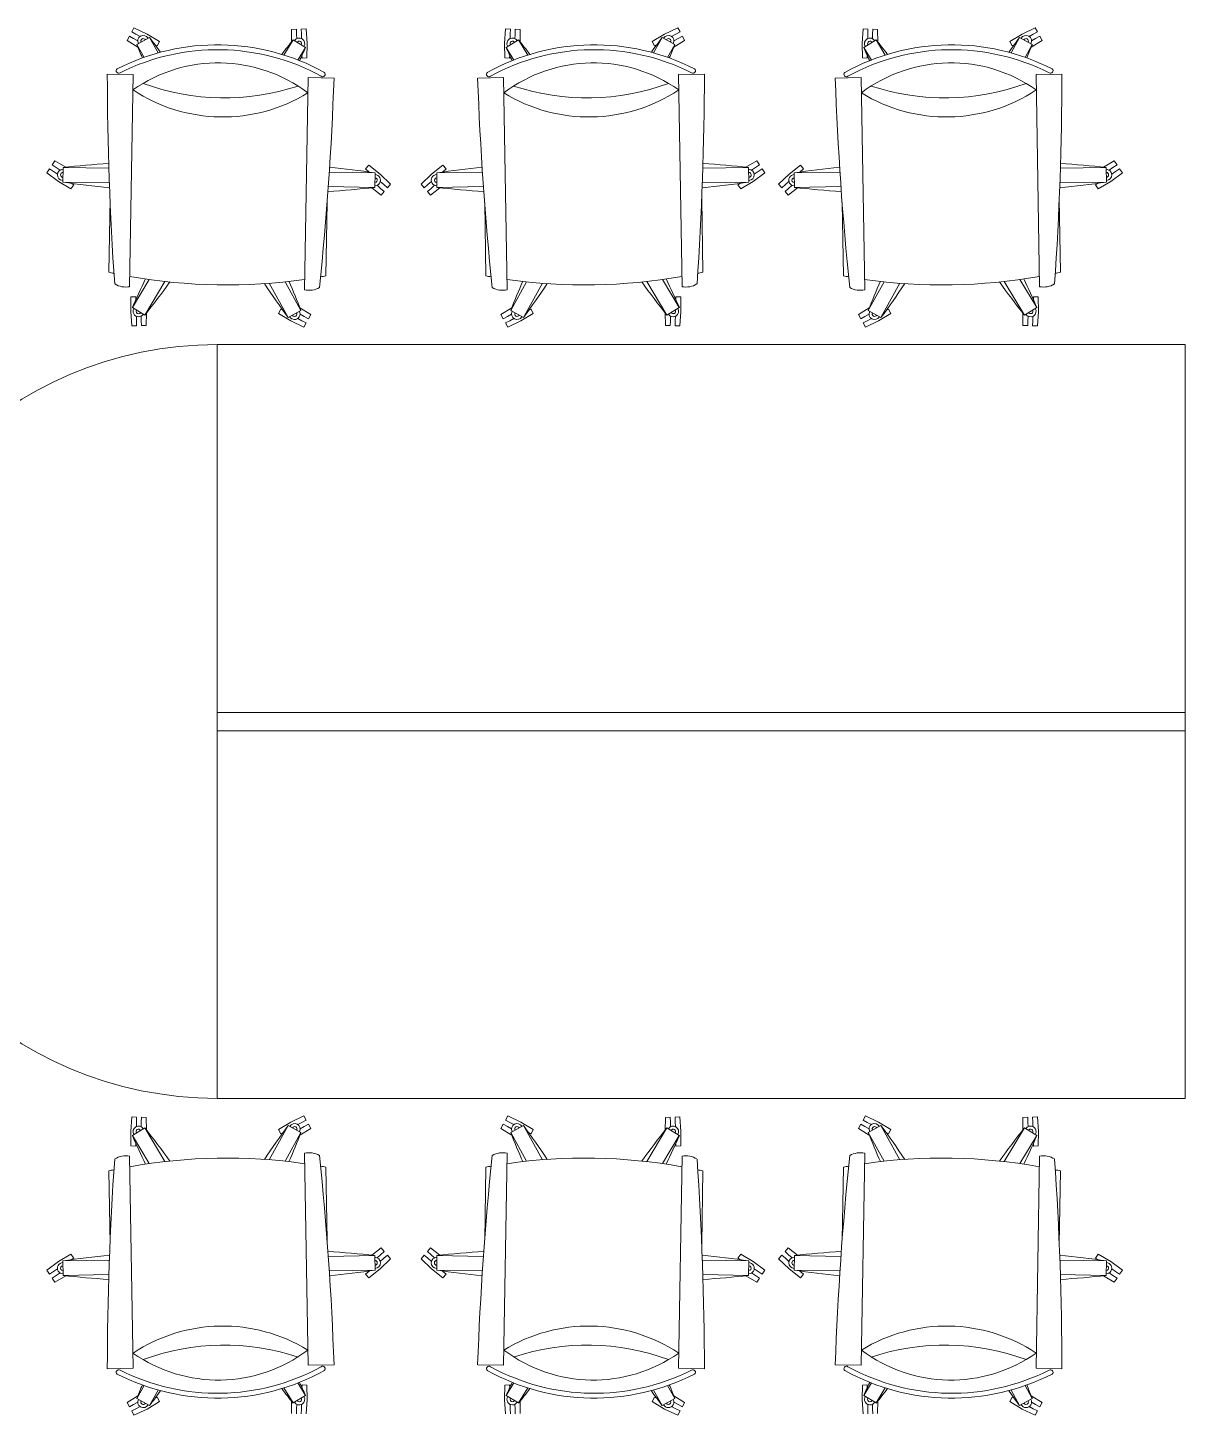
# Model space of a CAD drawing. Header units: inches. Extents: x 327481 to 195042051, y -335014 to 44773228.
# Drawn here: x 371449.5 to 371568.7, y -311385.8 to -311243 of the extents above; entities that cross this region are included whole.
import ezdxf

# ---------------------------------------------------------------- set-up
doc = ezdxf.new("R2010")
doc.units = ezdxf.units.IN
doc.header["$MEASUREMENT"] = 0
doc.layers.add('furniture', color=251, linetype='Continuous', lineweight=13)

# ---------------------------------------------------------------- blocks, each defined once
blk = doc.blocks.new('jcmnb')
at = {"color": 0}
for p, q in [((368464.97, -316905.68), (368464.74, -316906.12)), ((368464.74, -316906.12), (368465.18, -316906.36)), ((368466.32, -316906.33), (368464.97, -316905.68)), ((368465.18, -316906.36), (368465.6, -316906.59)), ((368467.6, -316907.1), (368466.32, -316906.33)), ((368481.18, -316907.16), (368481.2, -316905.86)), ((368481.2, -316905.86), (368481.7, -316905.84)), ((368481.7, -316905.84), (368481.71, -316906.34)), ((368481.71, -316906.34), (368481.73, -316906.82)), ((368482.69, -316905.81), (368482.2, -316905.83)), ((368482.2, -316905.83), (368482.21, -316906.32)), ((368482.21, -316906.32), (368482.22, -316906.8)), ((368482.81, -316907.3), (368482.69, -316905.81)), ((368503.12, -316907.3), (368503.24, -316905.81)), ((368503.24, -316905.81), (368503.73, -316905.83)), ((368503.72, -316906.32), (368503.71, -316906.8)), ((368503.73, -316905.83), (368503.72, -316906.32)), ((368504.22, -316906.34), (368504.2, -316906.82)), ((368504.23, -316905.84), (368504.22, -316906.34)), ((368504.73, -316905.86), (368504.23, -316905.84)), ((368504.75, -316907.16), (368504.73, -316905.86)), ((368518.33, -316907.1), (368519.61, -316906.33)), ((368519.61, -316906.33), (368520.95, -316905.68)), ((368520.75, -316906.36), (368520.33, -316906.59)), ((368521.19, -316906.12), (368520.75, -316906.36)), ((368520.95, -316905.68), (368521.19, -316906.12)), ((368539.93, -316907.3), (368540.05, -316905.81)), ((368540.05, -316905.81), (368540.54, -316905.83)), ((368540.53, -316906.32), (368540.51, -316906.8)), ((368540.54, -316905.83), (368540.53, -316906.32)), ((368541.02, -316906.34), (368541.01, -316906.82)), ((368541.04, -316905.84), (368541.02, -316906.34)), ((368541.53, -316905.86), (368541.04, -316905.84)), ((368541.56, -316907.16), (368541.53, -316905.86)), ((368555.14, -316907.1), (368556.42, -316906.33)), ((368556.42, -316906.33), (368557.76, -316905.68)), ((368557.56, -316906.36), (368557.14, -316906.59)), ((368558, -316906.12), (368557.56, -316906.36)), ((368557.76, -316905.68), (368558, -316906.12)), ((368464.27, -316907), (368464.5, -316906.56)), ((368465.38, -316907.67), (368464.27, -316907)), ((368464.5, -316906.56), (368464.94, -316906.79)), ((368464.94, -316906.79), (368465.36, -316907.02)), ((368465.28, -316907.41), (368466.58, -316906.69)), ((368465.28, -316907.41), (368466.01, -316908.73)), ((368466.58, -316906.69), (368467.47, -316908.28)), ((368467.1, -316907.4), (368467.36, -316907.54)), ((368467.36, -316907.54), (368467.6, -316907.1)), ((368481.35, -316906.94), (368480.42, -316908.5)), ((368481.35, -316906.94), (368482.63, -316907.71)), ((368482.63, -316907.71), (368481.85, -316909.01)), ((368482.78, -316908.79), (368482.81, -316907.3)), ((368503.15, -316908.79), (368503.12, -316907.3)), ((368504.58, -316906.94), (368503.3, -316907.71)), ((368503.3, -316907.71), (368504.08, -316909.01)), ((368504.58, -316906.94), (368505.51, -316908.5)), ((368518.57, -316907.54), (368518.33, -316907.1)), ((368519.35, -316906.69), (368518.46, -316908.28)), ((368518.83, -316907.4), (368518.57, -316907.54)), ((368520.65, -316907.41), (368519.35, -316906.69)), ((368520.65, -316907.41), (368519.91, -316908.73)), ((368520.54, -316907.67), (368521.66, -316907)), ((368520.99, -316906.79), (368520.57, -316907.02)), ((368521.43, -316906.56), (368520.99, -316906.79)), ((368521.66, -316907), (368521.43, -316906.56)), ((368539.96, -316908.79), (368539.93, -316907.3)), ((368541.39, -316906.94), (368540.11, -316907.71)), ((368540.11, -316907.71), (368540.89, -316909.01)), ((368541.39, -316906.94), (368542.32, -316908.5)), ((368555.38, -316907.54), (368555.14, -316907.1)), ((368556.15, -316906.69), (368555.27, -316908.28)), ((368555.63, -316907.4), (368555.38, -316907.54)), ((368557.46, -316907.41), (368556.15, -316906.69)), ((368557.46, -316907.41), (368556.72, -316908.73)), ((368557.35, -316907.67), (368558.47, -316907)), ((368557.8, -316906.79), (368557.38, -316907.02)), ((368558.23, -316906.56), (368557.8, -316906.79)), ((368558.47, -316907), (368558.23, -316906.56)), ((368482.27, -316908.51), (368482.28, -316908.81)), ((368482.28, -316908.81), (368482.78, -316908.79)), ((368503.65, -316908.81), (368503.15, -316908.79)), ((368503.66, -316908.51), (368503.65, -316908.81)), ((368540.46, -316908.81), (368539.96, -316908.79)), ((368540.46, -316908.51), (368540.46, -316908.81)), ((368464.9, -316910.51), (368462.23, -316910.47)), ((368464.53, -316932.33), (368464.9, -316910.51)), ((368521.03, -316910.51), (368523.7, -316910.47)), ((368521.4, -316932.33), (368521.03, -316910.51)), ((368557.84, -316910.51), (368560.5, -316910.47)), ((368558.21, -316932.33), (368557.84, -316910.51)), ((368482.53, -316932.64), (368482.9, -316910.82)), ((368482.9, -316910.82), (368485.57, -316910.87)), ((368485.57, -316910.87), (368482.9, -316910.82)), ((368503.03, -316910.82), (368500.36, -316910.87)), ((368500.36, -316910.87), (368503.03, -316910.82)), ((368503.4, -316932.64), (368503.03, -316910.82)), ((368539.84, -316910.82), (368537.17, -316910.87)), ((368537.17, -316910.87), (368539.84, -316910.82)), ((368540.21, -316932.64), (368539.84, -316910.82)), ((368456.01, -316920.61), (368456.29, -316920.2)), ((368457.21, -316921.5), (368456.01, -316920.61)), ((368456.29, -316920.2), (368456.7, -316920.47)), ((368456.83, -316919.37), (368456.56, -316919.79)), ((368456.56, -316919.79), (368456.97, -316920.06)), ((368456.7, -316920.47), (368457.1, -316920.74)), ((368457.96, -316920.04), (368456.83, -316919.37)), ((368456.97, -316920.06), (368457.37, -316920.33)), ((368457.65, -316921.56), (368457.68, -316920.07)), ((368457.68, -316920.07), (368462.39, -316920.15)), ((368489.79, -316920.62), (368485.08, -316920.54)), ((368488.82, -316920.2), (368489.15, -316919.83)), ((368489.2, -316920.53), (368488.82, -316920.2)), ((368489.15, -316919.83), (368490.32, -316920.75)), ((368489.21, -316920.54), (368489.2, -316920.53)), ((368489.79, -316920.62), (368489.77, -316922.11)), ((368496.78, -316919.83), (368495.61, -316920.75)), ((368496.14, -316920.62), (368500.85, -316920.54)), ((368496.14, -316920.62), (368496.16, -316922.11)), ((368496.72, -316920.54), (368496.73, -316920.53)), ((368496.73, -316920.53), (368497.11, -316920.2)), ((368497.11, -316920.2), (368496.78, -316919.83)), ((368528.25, -316920.07), (368523.54, -316920.15)), ((368527.97, -316920.04), (368529.09, -316919.37)), ((368528.28, -316921.56), (368528.25, -316920.07)), ((368528.96, -316920.06), (368528.56, -316920.33)), ((368528.72, -316921.5), (368529.92, -316920.61)), ((368529.23, -316920.47), (368528.83, -316920.74)), ((368529.37, -316919.79), (368528.96, -316920.06)), ((368529.09, -316919.37), (368529.37, -316919.79)), ((368529.64, -316920.2), (368529.23, -316920.47)), ((368529.92, -316920.61), (368529.64, -316920.2)), ((368533.59, -316919.83), (368532.42, -316920.75)), ((368532.94, -316920.62), (368537.66, -316920.54)), ((368532.94, -316920.62), (368532.97, -316922.11)), ((368533.53, -316920.54), (368533.54, -316920.53)), ((368533.54, -316920.53), (368533.92, -316920.2)), ((368533.92, -316920.2), (368533.59, -316919.83)), ((368565.06, -316920.07), (368560.34, -316920.15)), ((368564.78, -316920.04), (368565.9, -316919.37)), ((368565.09, -316921.56), (368565.06, -316920.07)), ((368565.76, -316920.06), (368565.36, -316920.33)), ((368565.53, -316921.5), (368566.73, -316920.61)), ((368566.04, -316920.47), (368565.64, -316920.74)), ((368566.18, -316919.79), (368565.76, -316920.06)), ((368565.9, -316919.37), (368566.18, -316919.79)), ((368566.45, -316920.2), (368566.04, -316920.47)), ((368566.73, -316920.61), (368566.45, -316920.2)), ((368458.49, -316922.26), (368457.21, -316921.5)), ((368457.65, -316921.56), (368462.44, -316921.64)), ((368458.77, -316921.85), (368458.49, -316922.26)), ((368458.52, -316921.69), (368458.77, -316921.85)), ((368489.77, -316922.11), (368484.97, -316922.03)), ((368489.45, -316922.15), (368490.41, -316922.91)), ((368490.37, -316922.21), (368490, -316921.89)), ((368490.32, -316920.75), (368491.39, -316921.79)), ((368490.69, -316921.83), (368490.33, -316921.52)), ((368491.07, -316922.16), (368490.69, -316921.83)), ((368491.39, -316921.79), (368491.07, -316922.16)), ((368495.61, -316920.75), (368494.54, -316921.79)), ((368494.54, -316921.79), (368494.86, -316922.16)), ((368494.86, -316922.16), (368495.24, -316921.83)), ((368495.24, -316921.83), (368495.6, -316921.52)), ((368496.48, -316922.15), (368495.52, -316922.91)), ((368495.56, -316922.21), (368495.92, -316921.89)), ((368496.16, -316922.11), (368500.96, -316922.03)), ((368528.28, -316921.56), (368523.48, -316921.64)), ((368527.41, -316921.69), (368527.16, -316921.85)), ((368527.16, -316921.85), (368527.44, -316922.26)), ((368527.44, -316922.26), (368528.72, -316921.5)), ((368532.42, -316920.75), (368531.34, -316921.79)), ((368531.34, -316921.79), (368531.67, -316922.16)), ((368531.67, -316922.16), (368532.05, -316921.83)), ((368532.05, -316921.83), (368532.41, -316921.52)), ((368533.29, -316922.15), (368532.32, -316922.91)), ((368532.37, -316922.21), (368532.73, -316921.89)), ((368532.97, -316922.11), (368537.76, -316922.03)), ((368565.09, -316921.56), (368560.29, -316921.64)), ((368564.21, -316921.69), (368563.97, -316921.85)), ((368563.97, -316921.85), (368564.25, -316922.26)), ((368564.25, -316922.26), (368565.53, -316921.5)), ((368462.51, -316923.3), (368462.38, -316930.83)), ((368490.74, -316922.53), (368490.37, -316922.21)), ((368490.41, -316922.91), (368490.74, -316922.53)), ((368495.19, -316922.53), (368495.56, -316922.21)), ((368495.52, -316922.91), (368495.19, -316922.53)), ((368523.42, -316923.3), (368523.55, -316930.83)), ((368532, -316922.53), (368532.37, -316922.21)), ((368532.32, -316922.91), (368532, -316922.53)), ((368560.23, -316923.3), (368560.36, -316930.83)), ((368484.72, -316931.21), (368484.85, -316923.68)), ((368501.21, -316931.21), (368501.08, -316923.68)), ((368538.01, -316931.21), (368537.88, -316923.68)), ((368464.82, -316934.48), (368466.55, -316931.58)), ((368466.09, -316935.25), (368468.17, -316931.79)), ((368480.86, -316935.5), (368478.91, -316931.97)), ((368482.16, -316934.78), (368480.53, -316931.82)), ((368503.77, -316934.78), (368505.4, -316931.82)), ((368505.07, -316935.5), (368507.02, -316931.97)), ((368519.84, -316935.25), (368517.76, -316931.79)), ((368521.11, -316934.48), (368519.38, -316931.58)), ((368540.57, -316934.78), (368542.21, -316931.82)), ((368541.88, -316935.5), (368543.83, -316931.97)), ((368556.64, -316935.25), (368554.57, -316931.79)), ((368557.92, -316934.48), (368556.18, -316931.58)), ((368464.67, -316933.39), (368464.64, -316934.89)), ((368465.16, -316933.38), (368464.67, -316933.39)), ((368465.17, -316933.67), (368465.16, -316933.38)), ((368520.76, -316933.67), (368520.77, -316933.38)), ((368520.77, -316933.38), (368521.26, -316933.39)), ((368521.26, -316933.39), (368521.29, -316934.89)), ((368557.57, -316933.38), (368558.07, -316933.39)), ((368557.57, -316933.67), (368557.57, -316933.38)), ((368558.07, -316933.39), (368558.1, -316934.89)), ((368464.64, -316934.89), (368464.75, -316936.37)), ((368466.09, -316935.25), (368464.82, -316934.48)), ((368480.08, -316934.65), (368479.85, -316935.09)), ((368480.34, -316934.79), (368480.08, -316934.65)), ((368482.16, -316934.78), (368480.86, -316935.5)), ((368482.06, -316934.51), (368483.18, -316935.19)), ((368503.87, -316934.51), (368502.75, -316935.19)), ((368503.77, -316934.78), (368505.07, -316935.5)), ((368505.59, -316934.79), (368505.85, -316934.65)), ((368505.85, -316934.65), (368506.08, -316935.09)), ((368519.84, -316935.25), (368521.11, -316934.48)), ((368521.29, -316934.89), (368521.18, -316936.37)), ((368540.68, -316934.51), (368539.56, -316935.19)), ((368540.57, -316934.78), (368541.88, -316935.5)), ((368542.4, -316934.79), (368542.65, -316934.65)), ((368542.65, -316934.65), (368542.89, -316935.09)), ((368556.64, -316935.25), (368557.92, -316934.48)), ((368558.1, -316934.89), (368557.99, -316936.37)), ((368464.75, -316936.37), (368465.25, -316936.36)), ((368465.23, -316935.86), (368465.22, -316935.38)), ((368465.25, -316936.36), (368465.23, -316935.86)), ((368465.73, -316935.85), (368465.72, -316935.37)), ((368465.74, -316936.34), (368465.73, -316935.85)), ((368466.24, -316936.33), (368465.74, -316936.34)), ((368466.27, -316935.02), (368466.24, -316936.33)), ((368479.85, -316935.09), (368481.12, -316935.86)), ((368481.12, -316935.86), (368482.47, -316936.5)), ((368482.27, -316935.83), (368481.85, -316935.6)), ((368482.5, -316935.39), (368482.08, -316935.16)), ((368482.71, -316936.06), (368482.27, -316935.83)), ((368482.47, -316936.5), (368482.71, -316936.06)), ((368482.94, -316935.63), (368482.5, -316935.39)), ((368483.18, -316935.19), (368482.94, -316935.63)), ((368502.75, -316935.19), (368502.99, -316935.63)), ((368502.99, -316935.63), (368503.42, -316935.39)), ((368503.22, -316936.06), (368503.66, -316935.83)), ((368503.46, -316936.5), (368503.22, -316936.06)), ((368503.42, -316935.39), (368503.85, -316935.16)), ((368504.81, -316935.86), (368503.46, -316936.5)), ((368503.66, -316935.83), (368504.08, -316935.6)), ((368506.08, -316935.09), (368504.81, -316935.86)), ((368519.66, -316935.02), (368519.69, -316936.33)), ((368519.69, -316936.33), (368520.18, -316936.34)), ((368520.18, -316936.34), (368520.2, -316935.85)), ((368520.2, -316935.85), (368520.21, -316935.37)), ((368520.68, -316936.36), (368520.7, -316935.86)), ((368521.18, -316936.37), (368520.68, -316936.36)), ((368520.7, -316935.86), (368520.71, -316935.38)), ((368539.56, -316935.19), (368539.8, -316935.63)), ((368539.8, -316935.63), (368540.23, -316935.39)), ((368540.03, -316936.06), (368540.47, -316935.83)), ((368540.27, -316936.5), (368540.03, -316936.06)), ((368540.23, -316935.39), (368540.65, -316935.16)), ((368541.61, -316935.86), (368540.27, -316936.5)), ((368540.47, -316935.83), (368540.89, -316935.6)), ((368542.89, -316935.09), (368541.61, -316935.86)), ((368556.47, -316935.02), (368556.5, -316936.33)), ((368556.5, -316936.33), (368556.99, -316936.34)), ((368556.99, -316936.34), (368557.01, -316935.85)), ((368557.01, -316935.85), (368557.02, -316935.37)), ((368557.49, -316936.36), (368557.5, -316935.86)), ((368557.99, -316936.37), (368557.49, -316936.36)), ((368557.5, -316935.86), (368557.52, -316935.38)), ((368464.64, -317019.26), (368464.75, -317017.77)), ((368464.75, -317017.77), (368465.25, -317017.79)), ((368465.25, -317017.79), (368465.23, -317018.28)), ((368465.74, -317017.8), (368465.73, -317018.3)), ((368466.24, -317017.81), (368465.74, -317017.8)), ((368466.27, -317019.12), (368466.24, -317017.81)), ((368481.12, -317018.29), (368482.47, -317017.64)), ((368482.47, -317017.64), (368482.71, -317018.08)), ((368503.46, -317017.64), (368503.22, -317018.08)), ((368504.81, -317018.29), (368503.46, -317017.64)), ((368519.66, -317019.12), (368519.69, -317017.81)), ((368519.69, -317017.81), (368520.18, -317017.8)), ((368520.18, -317017.8), (368520.2, -317018.3)), ((368521.18, -317017.77), (368520.68, -317017.79)), ((368520.68, -317017.79), (368520.7, -317018.28)), ((368521.29, -317019.26), (368521.18, -317017.77)), ((368540.27, -317017.64), (368540.03, -317018.08)), ((368541.61, -317018.29), (368540.27, -317017.64)), ((368556.47, -317019.12), (368556.5, -317017.81)), ((368556.5, -317017.81), (368556.99, -317017.8)), ((368556.99, -317017.8), (368557.01, -317018.3)), ((368557.99, -317017.77), (368557.49, -317017.79)), ((368557.49, -317017.79), (368557.5, -317018.28)), ((368558.1, -317019.26), (368557.99, -317017.77)), ((368466.09, -317018.9), (368464.82, -317019.67)), ((368465.23, -317018.28), (368465.22, -317018.76)), ((368465.73, -317018.3), (368465.72, -317018.78)), ((368466.09, -317018.9), (368468.17, -317022.36)), ((368480.86, -317018.65), (368478.91, -317022.17)), ((368479.85, -317019.06), (368481.12, -317018.29)), ((368480.08, -317019.5), (368479.85, -317019.06)), ((368482.16, -317019.37), (368480.86, -317018.65)), ((368482.27, -317018.32), (368481.85, -317018.54)), ((368482.06, -317019.63), (368483.18, -317018.95)), ((368482.5, -317018.75), (368482.08, -317018.98)), ((368482.71, -317018.08), (368482.27, -317018.32)), ((368482.94, -317018.52), (368482.5, -317018.75)), ((368483.18, -317018.95), (368482.94, -317018.52)), ((368502.75, -317018.95), (368502.99, -317018.52)), ((368503.87, -317019.63), (368502.75, -317018.95)), ((368502.99, -317018.52), (368503.42, -317018.75)), ((368503.22, -317018.08), (368503.66, -317018.32)), ((368503.42, -317018.75), (368503.85, -317018.98)), ((368503.66, -317018.32), (368504.08, -317018.54)), ((368503.77, -317019.37), (368505.07, -317018.65)), ((368506.08, -317019.06), (368504.81, -317018.29)), ((368505.07, -317018.65), (368507.02, -317022.17)), ((368505.85, -317019.5), (368506.08, -317019.06)), ((368519.84, -317018.9), (368517.76, -317022.36)), ((368519.84, -317018.9), (368521.11, -317019.67)), ((368520.2, -317018.3), (368520.21, -317018.78)), ((368520.7, -317018.28), (368520.71, -317018.76)), ((368539.56, -317018.95), (368539.8, -317018.52)), ((368540.68, -317019.63), (368539.56, -317018.95)), ((368539.8, -317018.52), (368540.23, -317018.75)), ((368540.03, -317018.08), (368540.47, -317018.32)), ((368540.23, -317018.75), (368540.65, -317018.98)), ((368540.47, -317018.32), (368540.89, -317018.54)), ((368540.57, -317019.37), (368541.88, -317018.65)), ((368542.89, -317019.06), (368541.61, -317018.29)), ((368541.88, -317018.65), (368543.83, -317022.17)), ((368542.65, -317019.5), (368542.89, -317019.06)), ((368556.64, -317018.9), (368554.57, -317022.36)), ((368556.64, -317018.9), (368557.92, -317019.67)), ((368557.01, -317018.3), (368557.02, -317018.78)), ((368557.5, -317018.28), (368557.52, -317018.76)), ((368464.67, -317020.75), (368464.64, -317019.26)), ((368464.82, -317019.67), (368466.55, -317022.56)), ((368465.17, -317020.47), (368465.16, -317020.77)), ((368480.34, -317019.36), (368480.08, -317019.5)), ((368482.16, -317019.37), (368480.53, -317022.32)), ((368503.77, -317019.37), (368505.4, -317022.32)), ((368505.59, -317019.36), (368505.85, -317019.5)), ((368521.11, -317019.67), (368519.38, -317022.56)), ((368520.76, -317020.47), (368520.77, -317020.77)), ((368521.26, -317020.75), (368521.29, -317019.26)), ((368540.57, -317019.37), (368542.21, -317022.32)), ((368542.4, -317019.36), (368542.65, -317019.5)), ((368557.92, -317019.67), (368556.18, -317022.56)), ((368557.57, -317020.47), (368557.57, -317020.77)), ((368558.07, -317020.75), (368558.1, -317019.26)), ((368464.53, -317021.81), (368464.9, -317043.63)), ((368465.16, -317020.77), (368464.67, -317020.75)), ((368482.53, -317021.5), (368482.9, -317043.32)), ((368503.4, -317021.5), (368503.03, -317043.32)), ((368520.77, -317020.77), (368521.26, -317020.75)), ((368521.4, -317021.81), (368521.03, -317043.63)), ((368540.21, -317021.5), (368539.84, -317043.32)), ((368557.57, -317020.77), (368558.07, -317020.75)), ((368558.21, -317021.81), (368557.84, -317043.63)), ((368462.51, -317030.85), (368462.38, -317023.31)), ((368484.72, -317022.93), (368484.85, -317030.46)), ((368501.21, -317022.93), (368501.08, -317030.46)), ((368523.42, -317030.85), (368523.55, -317023.31)), ((368538.01, -317022.93), (368537.88, -317030.46)), ((368560.23, -317030.85), (368560.36, -317023.31)), ((368458.49, -317031.88), (368457.21, -317032.65)), ((368458.77, -317032.3), (368458.49, -317031.88)), ((368489.77, -317032.03), (368484.97, -317032.11)), ((368489.45, -317032), (368490.41, -317031.24)), ((368489.79, -317033.52), (368489.77, -317032.03)), ((368490.37, -317031.94), (368490, -317032.25)), ((368490.74, -317031.61), (368490.37, -317031.94)), ((368490.41, -317031.24), (368490.74, -317031.61)), ((368491.07, -317031.98), (368490.69, -317032.31)), ((368491.39, -317032.36), (368491.07, -317031.98)), ((368494.54, -317032.36), (368494.86, -317031.98)), ((368494.86, -317031.98), (368495.24, -317032.31)), ((368495.52, -317031.24), (368495.19, -317031.61)), ((368495.19, -317031.61), (368495.56, -317031.94)), ((368496.48, -317032), (368495.52, -317031.24)), ((368495.56, -317031.94), (368495.92, -317032.25)), ((368496.14, -317033.52), (368496.16, -317032.03)), ((368496.16, -317032.03), (368500.96, -317032.11)), ((368527.16, -317032.3), (368527.44, -317031.88)), ((368527.44, -317031.88), (368528.72, -317032.65)), ((368531.34, -317032.36), (368531.67, -317031.98)), ((368531.67, -317031.98), (368532.05, -317032.31)), ((368532.32, -317031.24), (368532, -317031.61)), ((368532, -317031.61), (368532.37, -317031.94)), ((368533.29, -317032), (368532.32, -317031.24)), ((368532.37, -317031.94), (368532.73, -317032.25)), ((368532.94, -317033.52), (368532.97, -317032.03)), ((368532.97, -317032.03), (368537.76, -317032.11)), ((368563.97, -317032.3), (368564.25, -317031.88)), ((368564.25, -317031.88), (368565.53, -317032.65)), ((368457.21, -317032.65), (368456.01, -317033.53)), ((368456.01, -317033.53), (368456.29, -317033.95)), ((368456.7, -317033.67), (368457.1, -317033.41)), ((368457.65, -317032.58), (368462.44, -317032.5)), ((368457.65, -317032.58), (368457.68, -317034.07)), ((368458.52, -317032.46), (368458.77, -317032.3)), ((368489.79, -317033.52), (368485.08, -317033.6)), ((368489.15, -317034.32), (368490.32, -317033.39)), ((368490.32, -317033.39), (368491.39, -317032.36)), ((368490.69, -317032.31), (368490.33, -317032.63)), ((368495.61, -317033.39), (368494.54, -317032.36)), ((368495.24, -317032.31), (368495.6, -317032.63)), ((368496.78, -317034.32), (368495.61, -317033.39)), ((368496.14, -317033.52), (368500.85, -317033.6)), ((368528.28, -317032.58), (368523.48, -317032.5)), ((368527.41, -317032.46), (368527.16, -317032.3)), ((368528.28, -317032.58), (368528.25, -317034.07)), ((368528.72, -317032.65), (368529.92, -317033.53)), ((368529.23, -317033.67), (368528.83, -317033.41)), ((368529.92, -317033.53), (368529.64, -317033.95)), ((368532.42, -317033.39), (368531.34, -317032.36)), ((368532.05, -317032.31), (368532.41, -317032.63)), ((368533.59, -317034.32), (368532.42, -317033.39)), ((368532.94, -317033.52), (368537.66, -317033.6)), ((368565.09, -317032.58), (368560.29, -317032.5)), ((368564.21, -317032.46), (368563.97, -317032.3)), ((368565.09, -317032.58), (368565.06, -317034.07)), ((368565.53, -317032.65), (368566.73, -317033.53)), ((368566.04, -317033.67), (368565.64, -317033.41)), ((368566.73, -317033.53), (368566.45, -317033.95)), ((368456.29, -317033.95), (368456.7, -317033.67)), ((368456.56, -317034.36), (368456.97, -317034.08)), ((368456.83, -317034.77), (368456.56, -317034.36)), ((368457.96, -317034.1), (368456.83, -317034.77)), ((368456.97, -317034.08), (368457.37, -317033.82)), ((368457.68, -317034.07), (368462.39, -317033.99)), ((368489.2, -317033.62), (368488.82, -317033.94)), ((368488.82, -317033.94), (368489.15, -317034.32)), ((368489.21, -317033.61), (368489.2, -317033.62)), ((368496.72, -317033.61), (368496.73, -317033.62)), ((368496.73, -317033.62), (368497.11, -317033.94)), ((368497.11, -317033.94), (368496.78, -317034.32)), ((368528.25, -317034.07), (368523.54, -317033.99)), ((368527.97, -317034.1), (368529.09, -317034.77)), ((368528.96, -317034.08), (368528.56, -317033.82)), ((368529.37, -317034.36), (368528.96, -317034.08)), ((368529.09, -317034.77), (368529.37, -317034.36)), ((368529.64, -317033.95), (368529.23, -317033.67)), ((368533.53, -317033.61), (368533.54, -317033.62)), ((368533.54, -317033.62), (368533.92, -317033.94)), ((368533.92, -317033.94), (368533.59, -317034.32)), ((368565.06, -317034.07), (368560.34, -317033.99)), ((368564.78, -317034.1), (368565.9, -317034.77)), ((368565.76, -317034.08), (368565.36, -317033.82)), ((368566.18, -317034.36), (368565.76, -317034.08)), ((368565.9, -317034.77), (368566.18, -317034.36)), ((368566.45, -317033.95), (368566.04, -317033.67)), ((368482.9, -317043.32), (368485.57, -317043.28)), ((368485.57, -317043.28), (368482.9, -317043.32)), ((368503.03, -317043.32), (368500.36, -317043.28)), ((368500.36, -317043.28), (368503.03, -317043.32)), ((368539.84, -317043.32), (368537.17, -317043.28)), ((368537.17, -317043.28), (368539.84, -317043.32)), ((368464.9, -317043.63), (368462.23, -317043.68)), ((368521.03, -317043.63), (368523.7, -317043.68)), ((368557.84, -317043.63), (368560.5, -317043.68)), ((368465.28, -317046.74), (368466.01, -317045.41)), ((368466.58, -317047.46), (368467.47, -317045.87)), ((368481.35, -317047.2), (368480.42, -317045.65)), ((368482.63, -317046.44), (368481.85, -317045.14)), ((368482.27, -317045.63), (368482.28, -317045.34)), ((368482.28, -317045.34), (368482.78, -317045.35)), ((368482.78, -317045.35), (368482.81, -317046.84)), ((368503.15, -317045.35), (368503.12, -317046.84)), ((368503.65, -317045.34), (368503.15, -317045.35)), ((368503.3, -317046.44), (368504.08, -317045.14)), ((368503.66, -317045.63), (368503.65, -317045.34)), ((368504.58, -317047.2), (368505.51, -317045.65)), ((368519.35, -317047.46), (368518.46, -317045.87)), ((368520.65, -317046.74), (368519.91, -317045.41)), ((368539.96, -317045.35), (368539.93, -317046.84)), ((368540.46, -317045.34), (368539.96, -317045.35)), ((368540.11, -317046.44), (368540.89, -317045.14)), ((368540.46, -317045.63), (368540.46, -317045.34)), ((368541.39, -317047.2), (368542.32, -317045.65)), ((368556.15, -317047.46), (368555.27, -317045.87)), ((368557.46, -317046.74), (368556.72, -317045.41)), ((368465.38, -317046.47), (368464.27, -317047.15)), ((368464.27, -317047.15), (368464.5, -317047.59)), ((368464.5, -317047.59), (368464.94, -317047.35)), ((368464.74, -317048.02), (368465.18, -317047.79)), ((368464.94, -317047.35), (368465.36, -317047.12)), ((368465.18, -317047.79), (368465.6, -317047.56)), ((368465.28, -317046.74), (368466.58, -317047.46)), ((368467.6, -317047.04), (368466.32, -317047.82)), ((368467.1, -317046.75), (368467.36, -317046.61)), ((368467.36, -317046.61), (368467.6, -317047.04)), ((368481.18, -317046.98), (368481.2, -317048.29)), ((368481.35, -317047.2), (368482.63, -317046.44)), ((368481.7, -317048.3), (368481.71, -317047.81)), ((368481.71, -317047.81), (368481.73, -317047.33)), ((368482.21, -317047.82), (368482.22, -317047.34)), ((368482.81, -317046.84), (368482.69, -317048.33)), ((368503.12, -317046.84), (368503.24, -317048.33)), ((368504.58, -317047.2), (368503.3, -317046.44)), ((368503.72, -317047.82), (368503.71, -317047.34)), ((368504.22, -317047.81), (368504.2, -317047.33)), ((368504.23, -317048.3), (368504.22, -317047.81)), ((368504.75, -317046.98), (368504.73, -317048.29)), ((368518.57, -317046.61), (368518.33, -317047.04)), ((368518.33, -317047.04), (368519.61, -317047.82)), ((368518.83, -317046.75), (368518.57, -317046.61)), ((368520.65, -317046.74), (368519.35, -317047.46)), ((368520.75, -317047.79), (368520.33, -317047.56)), ((368520.54, -317046.47), (368521.66, -317047.15)), ((368520.99, -317047.35), (368520.57, -317047.12)), ((368521.19, -317048.02), (368520.75, -317047.79)), ((368521.43, -317047.59), (368520.99, -317047.35)), ((368521.66, -317047.15), (368521.43, -317047.59)), ((368539.93, -317046.84), (368540.05, -317048.33)), ((368541.39, -317047.2), (368540.11, -317046.44)), ((368540.53, -317047.82), (368540.51, -317047.34)), ((368541.02, -317047.81), (368541.01, -317047.33)), ((368541.04, -317048.3), (368541.02, -317047.81)), ((368541.56, -317046.98), (368541.53, -317048.29)), ((368555.38, -317046.61), (368555.14, -317047.04)), ((368555.14, -317047.04), (368556.42, -317047.82)), ((368555.63, -317046.75), (368555.38, -317046.61)), ((368557.46, -317046.74), (368556.15, -317047.46)), ((368557.56, -317047.79), (368557.14, -317047.56)), ((368557.35, -317046.47), (368558.47, -317047.15)), ((368557.8, -317047.35), (368557.38, -317047.12)), ((368558, -317048.02), (368557.56, -317047.79)), ((368558.23, -317047.59), (368557.8, -317047.35)), ((368558.47, -317047.15), (368558.23, -317047.59)), ((368464.97, -317048.46), (368464.74, -317048.02)), ((368466.32, -317047.82), (368464.97, -317048.46)), ((368482.2, -317048.32), (368482.21, -317047.82)), ((368503.73, -317048.32), (368503.72, -317047.82)), ((368519.61, -317047.82), (368520.95, -317048.46)), ((368520.95, -317048.46), (368521.19, -317048.02)), ((368540.54, -317048.32), (368540.53, -317047.82)), ((368556.42, -317047.82), (368557.76, -317048.46)), ((368557.76, -317048.46), (368558, -317048.02))]:
    blk.add_line(p, q, dxfattribs=at)
at = {"color": 0, "ltscale": 0.7}
for p, q in [((368473.53, -316938.29), (368473.53, -317015.85)), ((368573.2, -316938.29), (368473.53, -316938.29)), ((368473.53, -316938.29), (368473.53, -316976.13)), ((368473.53, -316976.13), (368573.2, -316976.13)), ((368473.53, -317015.85), (368473.53, -316978.02)), ((368473.53, -316978.02), (368573.2, -316978.02)), ((368573.2, -317015.85), (368473.53, -317015.85))]:
    blk.add_line(p, q, dxfattribs=at)
at = {"color": 0}
for centre, radius, start, end in [((368473.57, -316930.21), 22.77, 61.0855, 116.9482), ((368548, -316874.71), 88.95, 201.569, 202.5322), ((368465.93, -316907.05), 0.571, 29.0168, 209.0168), ((368465.93, -316907.05), 0.248, 29.0168, 209.0168), ((368395.05, -316959.55), 88.95, 35.2487, 36.4646), ((368551.03, -316962.23), 88.95, 141.569, 142.785), ((368481.99, -316907.32), 0.571, 329.0168, 149.0168), ((368481.99, -316907.32), 0.248, 329.0168, 149.0168), ((368401.08, -316872.19), 88.95, 335.5015, 336.4646), ((368512.36, -316930.21), 22.77, 63.0518, 118.9145), ((368584.85, -316872.19), 88.95, 203.5354, 204.4985), ((368503.94, -316907.32), 0.571, 30.9832, 210.9832), ((368503.94, -316907.32), 0.248, 30.9832, 210.9832), ((368434.9, -316962.23), 88.95, 37.215, 38.431), ((368590.88, -316959.55), 88.95, 143.5354, 144.7513), ((368520, -316907.05), 0.571, 330.9832, 150.9832), ((368520, -316907.05), 0.248, 330.9832, 150.9832), ((368437.93, -316874.71), 88.95, 337.4678, 338.431), ((368549.17, -316930.21), 22.77, 63.0518, 118.9145), ((368621.66, -316872.19), 88.95, 203.5354, 204.4985), ((368540.75, -316907.32), 0.571, 30.9832, 210.9832), ((368540.75, -316907.32), 0.248, 30.9832, 210.9832), ((368471.71, -316962.23), 88.95, 37.215, 38.431), ((368627.69, -316959.55), 88.95, 143.5354, 144.7513), ((368556.81, -316907.05), 0.571, 330.9832, 150.9832), ((368556.81, -316907.05), 0.248, 330.9832, 150.9832), ((368474.74, -316874.71), 88.95, 337.4678, 338.431), ((368473.57, -316930.21), 22.27, 61.3096, 116.724), ((368473.66, -316924.61), 15.31, 53.008, 125.0256), ((368512.36, -316930.21), 22.27, 63.276, 118.6904), ((368512.27, -316924.61), 15.31, 54.9744, 126.992), ((368549.17, -316930.21), 22.27, 63.276, 118.6904), ((368549.08, -316924.61), 15.31, 54.9744, 126.992), ((368783.38, -316909.97), 321.15, 180.0886, 183.9427), ((368463.4, -316910.12), 0.252, 127.7059, 306.0897), ((368484.41, -316910.48), 0.252, 231.9439, 50.3277), ((368501.52, -316910.48), 0.252, 129.6723, 308.0561), ((368522.53, -316910.12), 0.252, 233.9103, 52.2941), ((368202.55, -316909.97), 321.15, 356.0573, 359.9114), ((368538.32, -316910.48), 0.252, 129.6723, 308.0561), ((368559.34, -316910.12), 0.252, 233.9103, 52.2941), ((368239.36, -316909.97), 321.15, 356.0573, 359.9114), ((368474.12, -316898.17), 16.7, 236.399, 301.6346), ((368474.28, -316888.85), 24.06, 249.6557, 288.3779), ((368164.63, -316899.35), 321.15, 354.0909, 357.945), ((368821.3, -316899.35), 321.15, 182.055, 185.9091), ((368511.81, -316898.17), 16.7, 238.3654, 303.601), ((368511.65, -316888.85), 24.06, 251.6221, 290.3443), ((368858.11, -316899.35), 321.15, 182.055, 185.9091), ((368548.62, -316898.17), 16.7, 238.3654, 303.601), ((368548.46, -316888.85), 24.06, 251.6221, 290.3443), ((368457.66, -316920.82), 0.571, 89.0168, 269.0168), ((368457.66, -316920.82), 0.248, 89.0168, 269.0168), ((368467.69, -317008.45), 88.95, 93.4238, 96.4646), ((368476.75, -317008.61), 88.95, 81.569, 84.6098), ((368509.18, -317008.61), 88.95, 95.3902, 98.431), ((368518.24, -317008.45), 88.95, 83.5354, 86.5762), ((368528.27, -316920.82), 0.571, 270.9832, 90.9832), ((368528.27, -316920.82), 0.248, 270.9832, 90.9832), ((368545.98, -317008.61), 88.95, 95.3902, 98.431), ((368555.05, -317008.45), 88.95, 83.5354, 86.5762), ((368565.07, -316920.82), 0.571, 270.9832, 90.9832), ((368565.07, -316920.82), 0.248, 270.9832, 90.9832), ((368470.69, -316833.58), 88.95, 261.569, 264.6918), ((368479.75, -316833.73), 88.95, 273.3419, 276.4646), ((368489.78, -316921.37), 0.571, 269.0168, 89.0168), ((368489.78, -316921.37), 0.248, 269.0168, 89.0168), ((368496.15, -316921.37), 0.571, 90.9832, 270.9832), ((368496.15, -316921.37), 0.248, 90.9832, 270.9832), ((368506.18, -316833.73), 88.95, 263.5354, 266.6581), ((368515.24, -316833.58), 88.95, 275.3082, 278.431), ((368532.96, -316921.37), 0.571, 90.9832, 270.9832), ((368532.96, -316921.37), 0.248, 90.9832, 270.9832), ((368542.98, -316833.73), 88.95, 263.5354, 266.6581), ((368552.05, -316833.58), 88.95, 275.3082, 278.431), ((368474.5, -316875.49), 56.66, 257.6428, 258.1995), ((368464.12, -316930.25), 2.12, 238.0124, 281.1786), ((368474.5, -316875.49), 56.66, 259.8766, 278.1571), ((368546.36, -316970), 88.95, 154.3738, 156.4646), ((368396.42, -316879.96), 88.95, 321.569, 324.3165), ((368552.39, -316882.64), 88.95, 213.7172, 216.4646), ((368399.45, -316967.47), 88.95, 21.569, 23.6599), ((368474.5, -316875.49), 56.66, 279.8341, 280.3909), ((368511.42, -316875.49), 56.66, 259.6091, 260.1659), ((368511.42, -316875.49), 56.66, 261.8429, 280.1234), ((368586.48, -316967.47), 88.95, 156.3401, 158.431), ((368433.54, -316882.64), 88.95, 323.5354, 326.2828), ((368589.51, -316879.96), 88.95, 215.6835, 218.431), ((368439.57, -316970), 88.95, 23.5354, 25.6262), ((368521.81, -316930.25), 2.12, 258.8214, 301.9876), ((368511.42, -316875.49), 56.66, 281.8005, 282.3572), ((368548.23, -316875.49), 56.66, 259.6091, 260.1659), ((368548.23, -316875.49), 56.66, 261.8429, 280.1234), ((368623.29, -316967.47), 88.95, 156.3401, 158.431), ((368470.34, -316882.64), 88.95, 323.5354, 326.2828), ((368626.32, -316879.96), 88.95, 215.6835, 218.431), ((368476.38, -316970), 88.95, 23.5354, 25.6262), ((368558.62, -316930.25), 2.12, 258.8214, 301.9876), ((368548.23, -316875.49), 56.66, 281.8005, 282.3572), ((368483.01, -316930.58), 2.12, 256.8551, 300.0213), ((368502.92, -316930.58), 2.12, 239.9787, 283.1449), ((368539.73, -316930.58), 2.12, 239.9787, 283.1449), ((368465.45, -316934.86), 0.571, 149.0168, 329.0168), ((368465.45, -316934.86), 0.248, 149.0168, 329.0168), ((368481.51, -316935.14), 0.571, 209.0168, 29.0168), ((368481.51, -316935.14), 0.248, 209.0168, 29.0168), ((368504.42, -316935.14), 0.571, 150.9832, 330.9832), ((368504.42, -316935.14), 0.248, 150.9832, 330.9832), ((368520.48, -316934.86), 0.571, 210.9832, 30.9832), ((368520.48, -316934.86), 0.248, 210.9832, 30.9832), ((368541.22, -316935.14), 0.571, 150.9832, 330.9832), ((368541.22, -316935.14), 0.248, 150.9832, 330.9832), ((368557.28, -316934.86), 0.571, 210.9832, 30.9832), ((368557.28, -316934.86), 0.248, 210.9832, 30.9832), ((368465.45, -317019.28), 0.571, 30.9832, 210.9832), ((368465.45, -317019.28), 0.248, 30.9832, 210.9832), ((368396.42, -317074.19), 88.95, 35.6835, 38.431), ((368552.39, -317071.51), 88.95, 143.5354, 146.2828), ((368481.51, -317019.01), 0.571, 330.9832, 150.9832), ((368481.51, -317019.01), 0.248, 330.9832, 150.9832), ((368504.42, -317019.01), 0.571, 29.0168, 209.0168), ((368504.42, -317019.01), 0.248, 29.0168, 209.0168), ((368433.54, -317071.51), 88.95, 33.7172, 36.4646), ((368589.51, -317074.19), 88.95, 141.569, 144.3165), ((368520.48, -317019.28), 0.571, 329.0168, 149.0168), ((368520.48, -317019.28), 0.248, 329.0168, 149.0168), ((368541.22, -317019.01), 0.571, 29.0168, 209.0168), ((368541.22, -317019.01), 0.248, 29.0168, 209.0168), ((368470.34, -317071.51), 88.95, 33.7172, 36.4646), ((368626.32, -317074.19), 88.95, 141.569, 144.3165), ((368557.28, -317019.28), 0.571, 329.0168, 149.0168), ((368557.28, -317019.28), 0.248, 329.0168, 149.0168), ((368546.36, -316984.15), 88.95, 203.5354, 205.6262), ((368399.45, -316986.67), 88.95, 336.3401, 338.431), ((368586.48, -316986.67), 88.95, 201.569, 203.6599), ((368439.57, -316984.15), 88.95, 334.3738, 336.4646), ((368623.29, -316986.67), 88.95, 201.569, 203.6599), ((368476.38, -316984.15), 88.95, 334.3738, 336.4646), ((368783.38, -317044.18), 321.15, 176.0573, 179.9114), ((368464.12, -317023.89), 2.12, 78.8214, 121.9876), ((368474.5, -317078.66), 56.66, 81.8429, 100.1234), ((368483.01, -317023.57), 2.12, 59.9787, 103.1449), ((368164.63, -317054.79), 321.15, 2.055, 5.9091), ((368821.3, -317054.79), 321.15, 174.0909, 177.945), ((368502.92, -317023.57), 2.12, 76.8551, 120.0213), ((368511.42, -317078.66), 56.66, 79.8766, 98.1571), ((368521.81, -317023.89), 2.12, 58.0124, 101.1786), ((368202.55, -317044.18), 321.15, 0.0886, 3.9427), ((368858.11, -317054.79), 321.15, 174.0909, 177.945), ((368539.73, -317023.57), 2.12, 76.8551, 120.0213), ((368548.23, -317078.66), 56.66, 79.8766, 98.1571), ((368558.62, -317023.89), 2.12, 58.0124, 101.1786), ((368239.36, -317044.18), 321.15, 0.0886, 3.9427), ((368474.5, -317078.66), 56.66, 101.8005, 102.3572), ((368474.5, -317078.66), 56.66, 79.6091, 80.1659), ((368511.42, -317078.66), 56.66, 99.8341, 100.3909), ((368511.42, -317078.66), 56.66, 77.6428, 78.1995), ((368548.23, -317078.66), 56.66, 99.8341, 100.3909), ((368548.23, -317078.66), 56.66, 77.6428, 78.1995), ((368470.69, -317120.57), 88.95, 95.3082, 98.431), ((368479.75, -317120.41), 88.95, 83.5354, 86.6581), ((368506.18, -317120.41), 88.95, 93.3419, 96.4646), ((368515.24, -317120.57), 88.95, 81.569, 84.6918), ((368542.98, -317120.41), 88.95, 93.3419, 96.4646), ((368552.05, -317120.57), 88.95, 81.569, 84.6918), ((368457.66, -317033.33), 0.571, 90.9832, 270.9832), ((368457.66, -317033.33), 0.248, 90.9832, 270.9832), ((368476.75, -316945.54), 88.95, 275.3902, 278.431), ((368489.78, -317032.78), 0.571, 270.9832, 90.9832), ((368489.78, -317032.78), 0.248, 270.9832, 90.9832), ((368496.15, -317032.78), 0.571, 89.0168, 269.0168), ((368496.15, -317032.78), 0.248, 89.0168, 269.0168), ((368509.18, -316945.54), 88.95, 261.569, 264.6098), ((368528.27, -317033.33), 0.571, 269.0168, 89.0168), ((368528.27, -317033.33), 0.248, 269.0168, 89.0168), ((368532.96, -317032.78), 0.571, 89.0168, 269.0168), ((368532.96, -317032.78), 0.248, 89.0168, 269.0168), ((368545.98, -316945.54), 88.95, 261.569, 264.6098), ((368565.07, -317033.33), 0.571, 269.0168, 89.0168), ((368565.07, -317033.33), 0.248, 269.0168, 89.0168), ((368467.69, -316945.69), 88.95, 263.5354, 266.5762), ((368518.24, -316945.69), 88.95, 273.4238, 276.4646), ((368555.05, -316945.69), 88.95, 273.4238, 276.4646), ((368474.12, -317055.98), 16.7, 58.3654, 123.601), ((368511.81, -317055.98), 16.7, 56.399, 121.6346), ((368548.62, -317055.98), 16.7, 56.399, 121.6346), ((368473.66, -317029.53), 15.31, 234.9744, 306.992), ((368474.28, -317065.3), 24.06, 71.6221, 110.3443), ((368512.27, -317029.53), 15.31, 233.008, 305.0256), ((368511.65, -317065.3), 24.06, 69.6557, 108.3779), ((368549.08, -317029.53), 15.31, 233.008, 305.0256), ((368548.46, -317065.3), 24.06, 69.6557, 108.3779), ((368473.57, -317023.93), 22.27, 243.276, 298.6904), ((368484.41, -317043.67), 0.252, 309.6723, 128.0561), ((368501.52, -317043.67), 0.252, 51.9439, 230.3277), ((368512.36, -317023.93), 22.27, 241.3096, 296.724), ((368538.32, -317043.67), 0.252, 51.9439, 230.3277), ((368549.17, -317023.93), 22.27, 241.3096, 296.724), ((368463.4, -317044.03), 0.252, 53.9103, 232.2941), ((368473.57, -317023.93), 22.77, 243.0518, 298.9145), ((368512.36, -317023.93), 22.77, 241.0855, 296.9482), ((368522.53, -317044.03), 0.252, 307.7059, 126.0897), ((368549.17, -317023.93), 22.77, 241.0855, 296.9482), ((368559.34, -317044.03), 0.252, 307.7059, 126.0897), ((368548, -317079.43), 88.95, 157.4678, 158.431), ((368395.05, -316994.6), 88.95, 323.5354, 324.7513), ((368551.03, -316991.92), 88.95, 217.215, 218.431), ((368401.08, -317081.96), 88.95, 23.5354, 24.4985), ((368584.85, -317081.96), 88.95, 155.5015, 156.4646), ((368434.9, -316991.92), 88.95, 321.569, 322.785), ((368590.88, -316994.6), 88.95, 215.2487, 216.4646), ((368437.93, -317079.43), 88.95, 21.569, 22.5322), ((368621.66, -317081.96), 88.95, 155.5015, 156.4646), ((368471.71, -316991.92), 88.95, 321.569, 322.785), ((368627.69, -316994.6), 88.95, 215.2487, 216.4646), ((368474.74, -317079.43), 88.95, 21.569, 22.5322), ((368465.93, -317047.1), 0.571, 150.9832, 330.9832), ((368465.93, -317047.1), 0.248, 150.9832, 330.9832), ((368481.99, -317046.82), 0.571, 210.9832, 30.9832), ((368481.99, -317046.82), 0.248, 210.9832, 30.9832), ((368503.94, -317046.82), 0.571, 149.0168, 329.0168), ((368503.94, -317046.82), 0.248, 149.0168, 329.0168), ((368520, -317047.1), 0.571, 209.0168, 29.0168), ((368520, -317047.1), 0.248, 209.0168, 29.0168), ((368540.75, -317046.82), 0.571, 149.0168, 329.0168), ((368540.75, -317046.82), 0.248, 149.0168, 329.0168), ((368556.81, -317047.1), 0.571, 209.0168, 29.0168), ((368556.81, -317047.1), 0.248, 209.0168, 29.0168)]:
    blk.add_arc(centre, radius, start, end, dxfattribs=at)
at = {"color": 0, "ltscale": 0.7}
blk.add_arc((368473.53, -316977.07), 38.78, 90, 270, dxfattribs=at)
at = {"layer": 'furniture', "lineweight": 0}
blk.add_line((368573.2, -316938.29), (368573.2, -317015.85), dxfattribs=at)

msp = doc.modelspace()

# ---------------------------------------------------------------- block references
at = {"layer": 'furniture', "lineweight": 0}
msp.add_blockref('jcmnb', (2995.454, 5662.709), dxfattribs=at)

doc.saveas('drawing.dxf')
